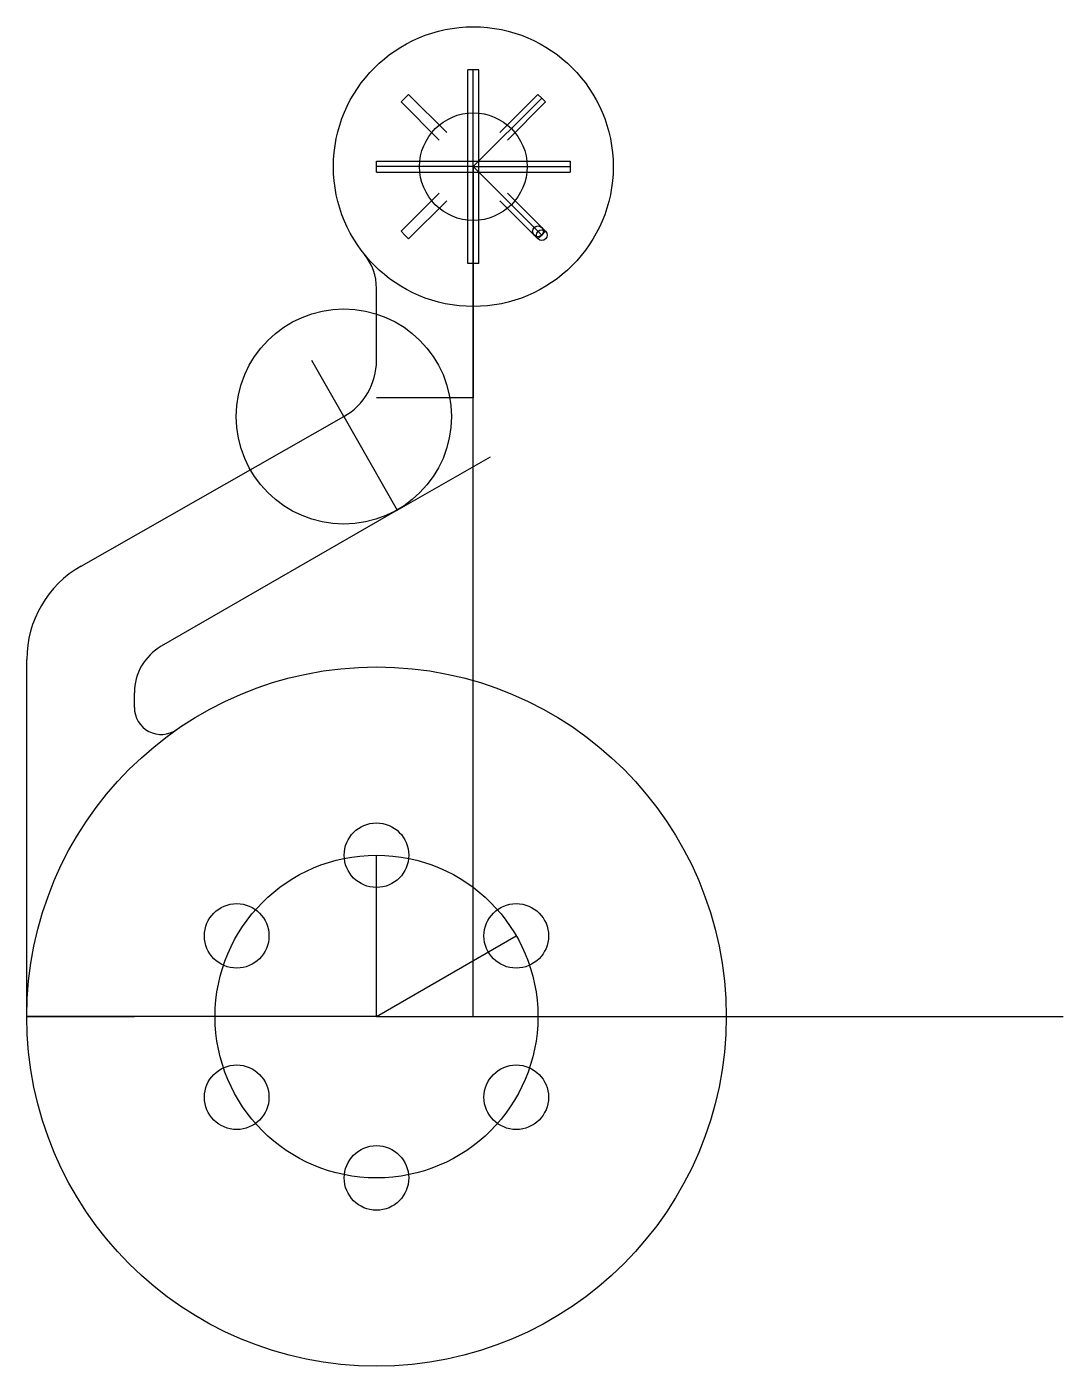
# Model space of a CAD drawing. Header units: millimetres. Extents: x 2434 to 2627, y 1388 to 1637.
import ezdxf

# ---------------------------------------------------------------- set-up
doc = ezdxf.new("R2010")
doc.units = ezdxf.units.MM

msp = doc.modelspace()

# ---------------------------------------------------------------- linework, layer by layer
for p, q in [((2516.39, 1592.96), (2516.39, 1628.96)), ((2518.39, 1628.96), (2516.39, 1628.96)), ((2517.39, 1610.96), (2517.39, 1628.96)), ((2517.39, 1592.96), (2517.39, 1628.96)), ((2518.39, 1592.96), (2518.39, 1628.96)), ((2504.66, 1623.69), (2503.96, 1622.98)), ((2505.37, 1624.4), (2504.66, 1623.69)), ((2505.37, 1624.4), (2512.44, 1617.32)), ((2517.39, 1610.96), (2530.12, 1623.69)), ((2529.41, 1624.4), (2522.34, 1617.32)), ((2530.12, 1623.69), (2524.46, 1618.03)), ((2529.41, 1624.4), (2530.12, 1623.69)), ((2530.12, 1623.69), (2530.83, 1622.98)), ((2503.96, 1622.98), (2511.03, 1615.91)), ((2530.83, 1622.98), (2523.75, 1615.91)), ((2499.39, 1611.96), (2535.39, 1611.96)), ((2499.39, 1609.96), (2499.39, 1611.96)), ((2535.39, 1611.96), (2535.39, 1609.96)), ((2517.39, 1610.96), (2499.39, 1610.96)), ((2499.39, 1609.96), (2535.39, 1609.96)), ((2517.39, 1452.96), (2517.39, 1610.96)), ((2517.39, 1610.96), (2535.39, 1610.96)), ((2517.39, 1610.96), (2517.39, 1567.96)), ((2517.39, 1610.96), (2517.39, 1600.96)), ((2517.39, 1610.96), (2524.46, 1603.89)), ((2503.96, 1598.94), (2511.03, 1606.01)), ((2505.37, 1597.53), (2512.44, 1604.6)), ((2529.41, 1597.53), (2522.34, 1604.6)), ((2530.83, 1598.94), (2523.75, 1606.01)), ((2524.46, 1603.89), (2524.46, 1603.89)), ((2524.46, 1603.89), (2530.12, 1598.23)), ((2504.66, 1598.23), (2503.96, 1598.94)), ((2517.39, 1600.96), (2517.39, 1592.96)), ((2530.83, 1598.94), (2530.12, 1599.65)), ((2530.12, 1598.23), (2530.83, 1598.94)), ((2530.83, 1598.94), (2530.83, 1598.94)), ((2505.37, 1597.53), (2504.66, 1598.23)), ((2529.41, 1597.53), (2528.7, 1598.23)), ((2529.41, 1597.53), (2530.12, 1598.23)), ((2518.39, 1592.96), (2516.39, 1592.96)), ((2499.39, 1574.94), (2499.39, 1588.33)), ((2493.33, 1564.51), (2487.39, 1574.94)), ((2517.39, 1567.96), (2499.39, 1567.96)), ((2444.5, 1536.71), (2493.33, 1564.51)), ((2493.33, 1564.51), (2503.22, 1547.13)), ((2503.22, 1547.13), (2520.6, 1557.02)), ((2503.22, 1547.13), (2459.39, 1521.82)), ((2434.39, 1452.96), (2434.39, 1519.33)), ((2454.39, 1510.41), (2454.39, 1513.16)), ((2499.39, 1452.96), (2499.39, 1482.96)), ((2499.39, 1452.96), (2525.37, 1467.96)), ((2499.39, 1452.96), (2434.39, 1452.96)), ((2434.39, 1452.96), (2454.39, 1452.96)), ((2499.39, 1452.96), (2627.03, 1452.96)), ((2499.39, 1452.96), (2517.39, 1452.96)), ((2499.39, 1452.96), (2499.39, 1452.96)), ((2517.39, 1452.96), (2517.39, 1452.96))]:
    msp.add_line(p, q)
for centre, radius in [((2517.39, 1610.96), 26), ((2517.39, 1610.96), 10), ((2529.41, 1598.94), 1), ((2530.12, 1598.23), 1), ((2493.33, 1564.51), 20), ((2499.39, 1452.96), 65), ((2499.39, 1482.96), 6), ((2499.39, 1452.96), 30), ((2473.41, 1467.96), 6), ((2525.37, 1467.96), 6), ((2473.41, 1437.96), 6), ((2525.37, 1437.96), 6), ((2499.39, 1422.96), 6)]:
    msp.add_circle(centre, radius)
for centre, radius, start, end in [((2489.39, 1588.33), 10, 0, 38.9424), ((2487.39, 1574.94), 12, 299.6499, 0), ((2454.39, 1519.33), 20, 119.6499, 180), ((2464.39, 1513.16), 10, 120, 180), ((2459.39, 1510.41), 5, 180, 304.8499)]:
    msp.add_arc(centre, radius, start, end)

doc.saveas('drawing.dxf')
